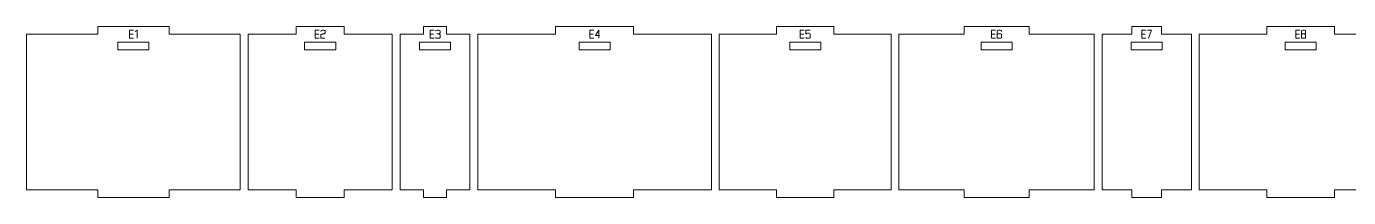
# Model space of a CAD drawing. Header units: centimetres. Extents: x -250 to 250, y -508 to 508.
# Drawn here: x -250 to -199, y 68 to 74.6 of the extents above; entities that cross this region are included whole.
import ezdxf

# ---------------------------------------------------------------- set-up
doc = ezdxf.new("R2010")
doc.units = ezdxf.units.CM
doc.header["$MEASUREMENT"] = 0
doc.layers.add('Capa 1', color=7, linetype='Continuous')

msp = doc.modelspace()

# ---------------------------------------------------------------- linework, layer by layer
at = {"layer": 'Capa 1', "color": 240, "lineweight": 9}
for points, knots in [([(-249.98503, 74.29759), (-249.98503, 74.29759), (-249.98503, 68.29759), (-249.98503, 68.29759), (-249.98503, 68.29759), (-247.23644, 68.29759), (-247.23644, 68.29759), (-247.23644, 68.29759), (-247.23644, 67.99759), (-247.23644, 67.99759), (-247.23644, 67.99759), (-244.48784, 67.99759), (-244.48784, 67.99759), (-244.48784, 67.99759), (-244.48784, 68.29759), (-244.48784, 68.29759), (-244.48784, 68.29759), (-241.73925, 68.29759), (-241.73925, 68.29759), (-241.73925, 68.29759), (-241.73925, 74.29759), (-241.73925, 74.29759), (-241.73925, 74.29759), (-244.48784, 74.29759), (-244.48784, 74.29759), (-244.48784, 74.29759), (-244.48784, 74.59759), (-244.48784, 74.59759), (-244.48784, 74.59759), (-247.23644, 74.59759), (-247.23644, 74.59759), (-247.23644, 74.59759), (-247.23644, 74.29759), (-247.23644, 74.29759), (-247.23644, 74.29759), (-249.98503, 74.29759), (-249.98503, 74.29759)], [0, 0, 0, 0, 0.08333333, 0.08333333, 0.08333333, 0.16666667, 0.16666667, 0.16666667, 0.25, 0.25, 0.25, 0.33333333, 0.33333333, 0.33333333, 0.41666667, 0.41666667, 0.41666667, 0.5, 0.5, 0.5, 0.58333333, 0.58333333, 0.58333333, 0.66666667, 0.66666667, 0.66666667, 0.75, 0.75, 0.75, 0.83333333, 0.83333333, 0.83333333, 0.91666667, 0.91666667, 0.91666667, 1, 1, 1, 1]), ([(-241.43925, 74.29759), (-241.43925, 74.29759), (-241.43925, 68.29759), (-241.43925, 68.29759), (-241.43925, 68.29759), (-239.58528, 68.29759), (-239.58528, 68.29759), (-239.58528, 68.29759), (-239.58528, 67.99759), (-239.58528, 67.99759), (-239.58528, 67.99759), (-237.73131, 67.99759), (-237.73131, 67.99759), (-237.73131, 67.99759), (-237.73131, 68.29759), (-237.73131, 68.29759), (-237.73131, 68.29759), (-235.87734, 68.29759), (-235.87734, 68.29759), (-235.87734, 68.29759), (-235.87734, 74.29759), (-235.87734, 74.29759), (-235.87734, 74.29759), (-237.73131, 74.29759), (-237.73131, 74.29759), (-237.73131, 74.29759), (-237.73131, 74.59759), (-237.73131, 74.59759), (-237.73131, 74.59759), (-239.58528, 74.59759), (-239.58528, 74.59759), (-239.58528, 74.59759), (-239.58528, 74.29759), (-239.58528, 74.29759), (-239.58528, 74.29759), (-241.43925, 74.29759), (-241.43925, 74.29759)], [0, 0, 0, 0, 0.08333333, 0.08333333, 0.08333333, 0.16666667, 0.16666667, 0.16666667, 0.25, 0.25, 0.25, 0.33333333, 0.33333333, 0.33333333, 0.41666667, 0.41666667, 0.41666667, 0.5, 0.5, 0.5, 0.58333333, 0.58333333, 0.58333333, 0.66666667, 0.66666667, 0.66666667, 0.75, 0.75, 0.75, 0.83333333, 0.83333333, 0.83333333, 0.91666667, 0.91666667, 0.91666667, 1, 1, 1, 1]), ([(-235.57734, 74.29759), (-235.57734, 74.29759), (-235.57734, 68.29759), (-235.57734, 68.29759), (-235.57734, 68.29759), (-234.68044, 68.29759), (-234.68044, 68.29759), (-234.68044, 68.29759), (-234.68044, 67.99759), (-234.68044, 67.99759), (-234.68044, 67.99759), (-233.78354, 67.99759), (-233.78354, 67.99759), (-233.78354, 67.99759), (-233.78354, 68.29759), (-233.78354, 68.29759), (-233.78354, 68.29759), (-232.88665, 68.29759), (-232.88665, 68.29759), (-232.88665, 68.29759), (-232.88665, 74.29759), (-232.88665, 74.29759), (-232.88665, 74.29759), (-233.78354, 74.29759), (-233.78354, 74.29759), (-233.78354, 74.29759), (-233.78354, 74.59759), (-233.78354, 74.59759), (-233.78354, 74.59759), (-234.68044, 74.59759), (-234.68044, 74.59759), (-234.68044, 74.59759), (-234.68044, 74.29759), (-234.68044, 74.29759), (-234.68044, 74.29759), (-235.57734, 74.29759), (-235.57734, 74.29759)], [0, 0, 0, 0, 0.08333333, 0.08333333, 0.08333333, 0.16666667, 0.16666667, 0.16666667, 0.25, 0.25, 0.25, 0.33333333, 0.33333333, 0.33333333, 0.41666667, 0.41666667, 0.41666667, 0.5, 0.5, 0.5, 0.58333333, 0.58333333, 0.58333333, 0.66666667, 0.66666667, 0.66666667, 0.75, 0.75, 0.75, 0.83333333, 0.83333333, 0.83333333, 0.91666667, 0.91666667, 0.91666667, 1, 1, 1, 1]), ([(-232.58665, 74.29759), (-232.58665, 74.29759), (-232.58665, 68.29759), (-232.58665, 68.29759), (-232.58665, 68.29759), (-229.58084, 68.29759), (-229.58084, 68.29759), (-229.58084, 68.29759), (-229.58084, 67.99759), (-229.58084, 67.99759), (-229.58084, 67.99759), (-226.57503, 67.99759), (-226.57503, 67.99759), (-226.57503, 67.99759), (-226.57503, 68.29759), (-226.57503, 68.29759), (-226.57503, 68.29759), (-223.56923, 68.29759), (-223.56923, 68.29759), (-223.56923, 68.29759), (-223.56923, 74.29759), (-223.56923, 74.29759), (-223.56923, 74.29759), (-226.57503, 74.29759), (-226.57503, 74.29759), (-226.57503, 74.29759), (-226.57503, 74.59759), (-226.57503, 74.59759), (-226.57503, 74.59759), (-229.58084, 74.59759), (-229.58084, 74.59759), (-229.58084, 74.59759), (-229.58084, 74.29759), (-229.58084, 74.29759), (-229.58084, 74.29759), (-232.58665, 74.29759), (-232.58665, 74.29759)], [0, 0, 0, 0, 0.08333333, 0.08333333, 0.08333333, 0.16666667, 0.16666667, 0.16666667, 0.25, 0.25, 0.25, 0.33333333, 0.33333333, 0.33333333, 0.41666667, 0.41666667, 0.41666667, 0.5, 0.5, 0.5, 0.58333333, 0.58333333, 0.58333333, 0.66666667, 0.66666667, 0.66666667, 0.75, 0.75, 0.75, 0.83333333, 0.83333333, 0.83333333, 0.91666667, 0.91666667, 0.91666667, 1, 1, 1, 1]), ([(-223.26923, 74.29759), (-223.26923, 74.29759), (-223.26923, 68.29759), (-223.26923, 68.29759), (-223.26923, 68.29759), (-221.06069, 68.29759), (-221.06069, 68.29759), (-221.06069, 68.29759), (-221.06069, 67.99759), (-221.06069, 67.99759), (-221.06069, 67.99759), (-218.85215, 67.99759), (-218.85215, 67.99759), (-218.85215, 67.99759), (-218.85215, 68.29759), (-218.85215, 68.29759), (-218.85215, 68.29759), (-216.64361, 68.29759), (-216.64361, 68.29759), (-216.64361, 68.29759), (-216.64361, 74.29759), (-216.64361, 74.29759), (-216.64361, 74.29759), (-218.85215, 74.29759), (-218.85215, 74.29759), (-218.85215, 74.29759), (-218.85215, 74.59759), (-218.85215, 74.59759), (-218.85215, 74.59759), (-221.06069, 74.59759), (-221.06069, 74.59759), (-221.06069, 74.59759), (-221.06069, 74.29759), (-221.06069, 74.29759), (-221.06069, 74.29759), (-223.26923, 74.29759), (-223.26923, 74.29759)], [0, 0, 0, 0, 0.08333333, 0.08333333, 0.08333333, 0.16666667, 0.16666667, 0.16666667, 0.25, 0.25, 0.25, 0.33333333, 0.33333333, 0.33333333, 0.41666667, 0.41666667, 0.41666667, 0.5, 0.5, 0.5, 0.58333333, 0.58333333, 0.58333333, 0.66666667, 0.66666667, 0.66666667, 0.75, 0.75, 0.75, 0.83333333, 0.83333333, 0.83333333, 0.91666667, 0.91666667, 0.91666667, 1, 1, 1, 1]), ([(-216.34361, 74.29759), (-216.34361, 74.29759), (-216.34361, 68.29759), (-216.34361, 68.29759), (-216.34361, 68.29759), (-213.8339, 68.29759), (-213.8339, 68.29759), (-213.8339, 68.29759), (-213.8339, 67.99759), (-213.8339, 67.99759), (-213.8339, 67.99759), (-211.32419, 67.99759), (-211.32419, 67.99759), (-211.32419, 67.99759), (-211.32419, 68.29759), (-211.32419, 68.29759), (-211.32419, 68.29759), (-208.81448, 68.29759), (-208.81448, 68.29759), (-208.81448, 68.29759), (-208.81448, 74.29759), (-208.81448, 74.29759), (-208.81448, 74.29759), (-211.32419, 74.29759), (-211.32419, 74.29759), (-211.32419, 74.29759), (-211.32419, 74.59759), (-211.32419, 74.59759), (-211.32419, 74.59759), (-213.8339, 74.59759), (-213.8339, 74.59759), (-213.8339, 74.59759), (-213.8339, 74.29759), (-213.8339, 74.29759), (-213.8339, 74.29759), (-216.34361, 74.29759), (-216.34361, 74.29759)], [0, 0, 0, 0, 0.08333333, 0.08333333, 0.08333333, 0.16666667, 0.16666667, 0.16666667, 0.25, 0.25, 0.25, 0.33333333, 0.33333333, 0.33333333, 0.41666667, 0.41666667, 0.41666667, 0.5, 0.5, 0.5, 0.58333333, 0.58333333, 0.58333333, 0.66666667, 0.66666667, 0.66666667, 0.75, 0.75, 0.75, 0.83333333, 0.83333333, 0.83333333, 0.91666667, 0.91666667, 0.91666667, 1, 1, 1, 1]), ([(-208.51448, 74.29759), (-208.51448, 74.29759), (-208.51448, 68.29759), (-208.51448, 68.29759), (-208.51448, 68.29759), (-207.366, 68.29759), (-207.366, 68.29759), (-207.366, 68.29759), (-207.366, 67.99759), (-207.366, 67.99759), (-207.366, 67.99759), (-206.21753, 67.99759), (-206.21753, 67.99759), (-206.21753, 67.99759), (-206.21753, 68.29759), (-206.21753, 68.29759), (-206.21753, 68.29759), (-205.06905, 68.29759), (-205.06905, 68.29759), (-205.06905, 68.29759), (-205.06905, 74.29759), (-205.06905, 74.29759), (-205.06905, 74.29759), (-206.21753, 74.29759), (-206.21753, 74.29759), (-206.21753, 74.29759), (-206.21753, 74.59759), (-206.21753, 74.59759), (-206.21753, 74.59759), (-207.366, 74.59759), (-207.366, 74.59759), (-207.366, 74.59759), (-207.366, 74.29759), (-207.366, 74.29759), (-207.366, 74.29759), (-208.51448, 74.29759), (-208.51448, 74.29759)], [0, 0, 0, 0, 0.08333333, 0.08333333, 0.08333333, 0.16666667, 0.16666667, 0.16666667, 0.25, 0.25, 0.25, 0.33333333, 0.33333333, 0.33333333, 0.41666667, 0.41666667, 0.41666667, 0.5, 0.5, 0.5, 0.58333333, 0.58333333, 0.58333333, 0.66666667, 0.66666667, 0.66666667, 0.75, 0.75, 0.75, 0.83333333, 0.83333333, 0.83333333, 0.91666667, 0.91666667, 0.91666667, 1, 1, 1, 1]), ([(-204.76905, 74.29759), (-204.76905, 74.29759), (-204.76905, 68.29759), (-204.76905, 68.29759), (-204.76905, 68.29759), (-202.15936, 68.29759), (-202.15936, 68.29759), (-202.15936, 68.29759), (-202.15936, 67.99759), (-202.15936, 67.99759), (-202.15936, 67.99759), (-199.54968, 67.99759), (-199.54968, 67.99759), (-199.54968, 67.99759), (-199.54968, 68.29759), (-199.54968, 68.29759), (-199.54968, 68.29759), (-196.94, 68.29759), (-196.94, 68.29759), (-196.94, 68.29759), (-196.94, 74.29759), (-196.94, 74.29759), (-196.94, 74.29759), (-199.54968, 74.29759), (-199.54968, 74.29759), (-199.54968, 74.29759), (-199.54968, 74.59759), (-199.54968, 74.59759), (-199.54968, 74.59759), (-202.15936, 74.59759), (-202.15936, 74.59759), (-202.15936, 74.59759), (-202.15936, 74.29759), (-202.15936, 74.29759), (-202.15936, 74.29759), (-204.76905, 74.29759), (-204.76905, 74.29759)], [0, 0, 0, 0, 0.08333333, 0.08333333, 0.08333333, 0.16666667, 0.16666667, 0.16666667, 0.25, 0.25, 0.25, 0.33333333, 0.33333333, 0.33333333, 0.41666667, 0.41666667, 0.41666667, 0.5, 0.5, 0.5, 0.58333333, 0.58333333, 0.58333333, 0.66666667, 0.66666667, 0.66666667, 0.75, 0.75, 0.75, 0.83333333, 0.83333333, 0.83333333, 0.91666667, 0.91666667, 0.91666667, 1, 1, 1, 1]), ([(-246.46214, 73.99729), (-246.46214, 73.99729), (-245.26214, 73.99729), (-245.26214, 73.99729), (-245.26214, 73.99729), (-245.26214, 73.69729), (-245.26214, 73.69729), (-245.26214, 73.69729), (-246.46214, 73.69729), (-246.46214, 73.69729), (-246.46214, 73.69729), (-246.46214, 73.99729), (-246.46214, 73.99729)], [0, 0, 0, 0, 0.25, 0.25, 0.25, 0.5, 0.5, 0.5, 0.75, 0.75, 0.75, 1, 1, 1, 1]), ([(-239.25829, 73.99729), (-239.25829, 73.99729), (-238.05829, 73.99729), (-238.05829, 73.99729), (-238.05829, 73.99729), (-238.05829, 73.69729), (-238.05829, 73.69729), (-238.05829, 73.69729), (-239.25829, 73.69729), (-239.25829, 73.69729), (-239.25829, 73.69729), (-239.25829, 73.99729), (-239.25829, 73.99729)], [0, 0, 0, 0, 0.25, 0.25, 0.25, 0.5, 0.5, 0.5, 0.75, 0.75, 0.75, 1, 1, 1, 1]), ([(-234.83199, 73.99729), (-234.83199, 73.99729), (-233.63199, 73.99729), (-233.63199, 73.99729), (-233.63199, 73.99729), (-233.63199, 73.69729), (-233.63199, 73.69729), (-233.63199, 73.69729), (-234.83199, 73.69729), (-234.83199, 73.69729), (-234.83199, 73.69729), (-234.83199, 73.99729), (-234.83199, 73.99729)], [0, 0, 0, 0, 0.25, 0.25, 0.25, 0.5, 0.5, 0.5, 0.75, 0.75, 0.75, 1, 1, 1, 1]), ([(-228.67794, 73.99729), (-228.67794, 73.99729), (-227.47794, 73.99729), (-227.47794, 73.99729), (-227.47794, 73.99729), (-227.47794, 73.69729), (-227.47794, 73.69729), (-227.47794, 73.69729), (-228.67794, 73.69729), (-228.67794, 73.69729), (-228.67794, 73.69729), (-228.67794, 73.99729), (-228.67794, 73.99729)], [0, 0, 0, 0, 0.25, 0.25, 0.25, 0.5, 0.5, 0.5, 0.75, 0.75, 0.75, 1, 1, 1, 1]), ([(-220.55642, 73.99729), (-220.55642, 73.99729), (-219.35642, 73.99729), (-219.35642, 73.99729), (-219.35642, 73.99729), (-219.35642, 73.69729), (-219.35642, 73.69729), (-219.35642, 73.69729), (-220.55642, 73.69729), (-220.55642, 73.69729), (-220.55642, 73.69729), (-220.55642, 73.99729), (-220.55642, 73.99729)], [0, 0, 0, 0, 0.25, 0.25, 0.25, 0.5, 0.5, 0.5, 0.75, 0.75, 0.75, 1, 1, 1, 1]), ([(-213.17904, 73.99729), (-213.17904, 73.99729), (-211.97904, 73.99729), (-211.97904, 73.99729), (-211.97904, 73.99729), (-211.97904, 73.69729), (-211.97904, 73.69729), (-211.97904, 73.69729), (-213.17904, 73.69729), (-213.17904, 73.69729), (-213.17904, 73.69729), (-213.17904, 73.99729), (-213.17904, 73.99729)], [0, 0, 0, 0, 0.25, 0.25, 0.25, 0.5, 0.5, 0.5, 0.75, 0.75, 0.75, 1, 1, 1, 1]), ([(-207.39176, 73.99729), (-207.39176, 73.99729), (-206.19176, 73.99729), (-206.19176, 73.99729), (-206.19176, 73.99729), (-206.19176, 73.69729), (-206.19176, 73.69729), (-206.19176, 73.69729), (-207.39176, 73.69729), (-207.39176, 73.69729), (-207.39176, 73.69729), (-207.39176, 73.99729), (-207.39176, 73.99729)], [0, 0, 0, 0, 0.25, 0.25, 0.25, 0.5, 0.5, 0.5, 0.75, 0.75, 0.75, 1, 1, 1, 1]), ([(-201.45452, 73.99729), (-201.45452, 73.99729), (-200.25452, 73.99729), (-200.25452, 73.99729), (-200.25452, 73.99729), (-200.25452, 73.69729), (-200.25452, 73.69729), (-200.25452, 73.69729), (-201.45452, 73.69729), (-201.45452, 73.69729), (-201.45452, 73.69729), (-201.45452, 73.99729), (-201.45452, 73.99729)], [0, 0, 0, 0, 0.25, 0.25, 0.25, 0.5, 0.5, 0.5, 0.75, 0.75, 0.75, 1, 1, 1, 1])]:
    msp.add_open_spline(points, degree=3, knots=knots, dxfattribs=at)
at = {"layer": 'Capa 1', "color": 114, "lineweight": 9}
for points, knots in [([(-246.01027, 74.14039), (-246.01027, 74.14039), (-246.01027, 74.45683), (-246.01027, 74.45683), (-246.01027, 74.45683), (-245.85388, 74.45683), (-245.85388, 74.45683), (-245.85388, 74.45683), (-246.01027, 74.45683), (-246.01027, 74.45683), (-246.01027, 74.45683), (-246.01027, 74.3032), (-246.01027, 74.3032), (-246.01027, 74.3032), (-245.8759, 74.3032), (-245.8759, 74.3032), (-245.8759, 74.3032), (-246.01027, 74.3032), (-246.01027, 74.3032), (-246.01027, 74.3032), (-246.01027, 74.14039), (-246.01027, 74.14039), (-246.01027, 74.14039), (-245.85388, 74.14039), (-245.85388, 74.14039), (-245.85388, 74.14039), (-246.01027, 74.14039), (-246.01027, 74.14039)], [0, 0, 0, 0, 0.11111111, 0.11111111, 0.11111111, 0.22222222, 0.22222222, 0.22222222, 0.33333333, 0.33333333, 0.33333333, 0.44444444, 0.44444444, 0.44444444, 0.55555556, 0.55555556, 0.55555556, 0.66666667, 0.66666667, 0.66666667, 0.77777778, 0.77777778, 0.77777778, 0.88888889, 0.88888889, 0.88888889, 1, 1, 1, 1]), ([(-245.71401, 74.45729), (-245.71401, 74.45729), (-245.79014, 74.40455), (-245.79014, 74.40455), (-245.79014, 74.40455), (-245.71401, 74.45729), (-245.71401, 74.45729), (-245.71401, 74.45729), (-245.71401, 74.14039), (-245.71401, 74.14039), (-245.71401, 74.14039), (-245.71401, 74.45729), (-245.71401, 74.45729)], [0, 0, 0, 0, 0.25, 0.25, 0.25, 0.5, 0.5, 0.5, 0.75, 0.75, 0.75, 1, 1, 1, 1]), ([(-238.85091, 74.14039), (-238.85091, 74.14039), (-238.85091, 74.45683), (-238.85091, 74.45683), (-238.85091, 74.45683), (-238.69452, 74.45683), (-238.69452, 74.45683), (-238.69452, 74.45683), (-238.85091, 74.45683), (-238.85091, 74.45683), (-238.85091, 74.45683), (-238.85091, 74.3032), (-238.85091, 74.3032), (-238.85091, 74.3032), (-238.71654, 74.3032), (-238.71654, 74.3032), (-238.71654, 74.3032), (-238.85091, 74.3032), (-238.85091, 74.3032), (-238.85091, 74.3032), (-238.85091, 74.14039), (-238.85091, 74.14039), (-238.85091, 74.14039), (-238.69452, 74.14039), (-238.69452, 74.14039), (-238.69452, 74.14039), (-238.85091, 74.14039), (-238.85091, 74.14039)], [0, 0, 0, 0, 0.11111111, 0.11111111, 0.11111111, 0.22222222, 0.22222222, 0.22222222, 0.33333333, 0.33333333, 0.33333333, 0.44444444, 0.44444444, 0.44444444, 0.55555556, 0.55555556, 0.55555556, 0.66666667, 0.66666667, 0.66666667, 0.77777778, 0.77777778, 0.77777778, 0.88888889, 0.88888889, 0.88888889, 1, 1, 1, 1]), ([(-238.63124, 74.14039), (-238.63124, 74.14039), (-238.63124, 74.27293), (-238.63124, 74.27293), (-238.63032, 74.28485), (-238.61947, 74.29402), (-238.59868, 74.30044), (-238.59012, 74.30106), (-238.58194, 74.30205), (-238.57414, 74.30343), (-238.56635, 74.3048), (-238.55847, 74.30625), (-238.55052, 74.30778), (-238.53585, 74.31023), (-238.52461, 74.31222), (-238.51682, 74.31374), (-238.50902, 74.31527), (-238.50145, 74.31726), (-238.49411, 74.31971), (-238.47516, 74.32674), (-238.46568, 74.33576), (-238.46568, 74.34676), (-238.46568, 74.34676), (-238.46568, 74.42152), (-238.46568, 74.42152), (-238.46568, 74.4313), (-238.47355, 74.43963), (-238.4893, 74.44651), (-238.50504, 74.45339), (-238.52469, 74.45683), (-238.54823, 74.45683), (-238.57177, 74.45683), (-238.59142, 74.45339), (-238.60716, 74.44651), (-238.62291, 74.43963), (-238.63078, 74.4313), (-238.63078, 74.42152), (-238.63078, 74.42152), (-238.63078, 74.39905), (-238.63078, 74.39905), (-238.63078, 74.39905), (-238.63078, 74.42152), (-238.63078, 74.42152), (-238.63078, 74.4313), (-238.62291, 74.43963), (-238.60716, 74.44651), (-238.59142, 74.45339), (-238.57177, 74.45683), (-238.54823, 74.45683), (-238.52469, 74.45683), (-238.50504, 74.45339), (-238.4893, 74.44651), (-238.47355, 74.43963), (-238.46568, 74.4313), (-238.46568, 74.42152), (-238.46568, 74.42152), (-238.46568, 74.34676), (-238.46568, 74.34676), (-238.46568, 74.33576), (-238.47516, 74.32674), (-238.49411, 74.31971), (-238.50145, 74.31726), (-238.50902, 74.31527), (-238.51682, 74.31374), (-238.52461, 74.31222), (-238.53585, 74.31023), (-238.55052, 74.30778), (-238.55847, 74.30625), (-238.56635, 74.3048), (-238.57414, 74.30343), (-238.58194, 74.30205), (-238.59012, 74.30106), (-238.59868, 74.30044), (-238.61947, 74.29402), (-238.63032, 74.28485), (-238.63124, 74.27293), (-238.63124, 74.27293), (-238.63124, 74.14039), (-238.63124, 74.14039), (-238.63124, 74.14039), (-238.47439, 74.14039), (-238.47439, 74.14039), (-238.47439, 74.14039), (-238.63124, 74.14039), (-238.63124, 74.14039)], [0, 0, 0, 0, 0.03571429, 0.03571429, 0.03571429, 0.07142857, 0.07142857, 0.07142857, 0.10714286, 0.10714286, 0.10714286, 0.14285714, 0.14285714, 0.14285714, 0.17857143, 0.17857143, 0.17857143, 0.21428571, 0.21428571, 0.21428571, 0.25, 0.25, 0.25, 0.28571429, 0.28571429, 0.28571429, 0.32142857, 0.32142857, 0.32142857, 0.35714286, 0.35714286, 0.35714286, 0.39285714, 0.39285714, 0.39285714, 0.42857143, 0.42857143, 0.42857143, 0.46428571, 0.46428571, 0.46428571, 0.5, 0.5, 0.5, 0.53571429, 0.53571429, 0.53571429, 0.57142857, 0.57142857, 0.57142857, 0.60714286, 0.60714286, 0.60714286, 0.64285714, 0.64285714, 0.64285714, 0.67857143, 0.67857143, 0.67857143, 0.71428571, 0.71428571, 0.71428571, 0.75, 0.75, 0.75, 0.78571429, 0.78571429, 0.78571429, 0.82142857, 0.82142857, 0.82142857, 0.85714286, 0.85714286, 0.85714286, 0.89285714, 0.89285714, 0.89285714, 0.92857143, 0.92857143, 0.92857143, 0.96428571, 0.96428571, 0.96428571, 1, 1, 1, 1]), ([(-234.42461, 74.14039), (-234.42461, 74.14039), (-234.42461, 74.45683), (-234.42461, 74.45683), (-234.42461, 74.45683), (-234.26822, 74.45683), (-234.26822, 74.45683), (-234.26822, 74.45683), (-234.42461, 74.45683), (-234.42461, 74.45683), (-234.42461, 74.45683), (-234.42461, 74.3032), (-234.42461, 74.3032), (-234.42461, 74.3032), (-234.29024, 74.3032), (-234.29024, 74.3032), (-234.29024, 74.3032), (-234.42461, 74.3032), (-234.42461, 74.3032), (-234.42461, 74.3032), (-234.42461, 74.14039), (-234.42461, 74.14039), (-234.42461, 74.14039), (-234.26822, 74.14039), (-234.26822, 74.14039), (-234.26822, 74.14039), (-234.42461, 74.14039), (-234.42461, 74.14039)], [0, 0, 0, 0, 0.11111111, 0.11111111, 0.11111111, 0.22222222, 0.22222222, 0.22222222, 0.33333333, 0.33333333, 0.33333333, 0.44444444, 0.44444444, 0.44444444, 0.55555556, 0.55555556, 0.55555556, 0.66666667, 0.66666667, 0.66666667, 0.77777778, 0.77777778, 0.77777778, 0.88888889, 0.88888889, 0.88888889, 1, 1, 1, 1]), ([(-234.12193, 74.14039), (-234.14547, 74.14039), (-234.16512, 74.14383), (-234.18086, 74.15071), (-234.19661, 74.15759), (-234.20448, 74.16592), (-234.20448, 74.1757), (-234.20448, 74.16592), (-234.19661, 74.15759), (-234.18086, 74.15071), (-234.16512, 74.14383), (-234.14547, 74.14039), (-234.12193, 74.14039), (-234.09839, 74.14039), (-234.07874, 74.14383), (-234.063, 74.15071), (-234.04725, 74.15759), (-234.03938, 74.16592), (-234.03938, 74.1757), (-234.03938, 74.1757), (-234.03938, 74.27889), (-234.03938, 74.27889), (-234.03938, 74.28715), (-234.04504, 74.29433), (-234.05635, 74.30044), (-234.06766, 74.30656), (-234.10083, 74.31069), (-234.15587, 74.31283), (-234.10114, 74.31619), (-234.06827, 74.32017), (-234.05727, 74.32475), (-234.04626, 74.32934), (-234.0403, 74.33683), (-234.03938, 74.34722), (-234.03938, 74.34722), (-234.03938, 74.42152), (-234.03938, 74.42152), (-234.03938, 74.4313), (-234.04725, 74.43963), (-234.063, 74.44651), (-234.07874, 74.45339), (-234.09839, 74.45683), (-234.12193, 74.45683), (-234.14547, 74.45683), (-234.16512, 74.45339), (-234.18086, 74.44651), (-234.19661, 74.43963), (-234.20448, 74.4313), (-234.20448, 74.42152), (-234.20448, 74.4313), (-234.19661, 74.43963), (-234.18086, 74.44651), (-234.16512, 74.45339), (-234.14547, 74.45683), (-234.12193, 74.45683), (-234.09839, 74.45683), (-234.07874, 74.45339), (-234.063, 74.44651), (-234.04725, 74.43963), (-234.03938, 74.4313), (-234.03938, 74.42152), (-234.03938, 74.42152), (-234.03938, 74.34722), (-234.03938, 74.34722), (-234.0403, 74.33683), (-234.04626, 74.32934), (-234.05727, 74.32475), (-234.06827, 74.32017), (-234.10114, 74.31619), (-234.15587, 74.31283), (-234.10083, 74.31069), (-234.06766, 74.30656), (-234.05635, 74.30044), (-234.04504, 74.29433), (-234.03938, 74.28715), (-234.03938, 74.27889), (-234.03938, 74.27889), (-234.03938, 74.1757), (-234.03938, 74.1757), (-234.03938, 74.16592), (-234.04725, 74.15759), (-234.063, 74.15071), (-234.07874, 74.14383), (-234.09839, 74.14039), (-234.12193, 74.14039)], [0, 0, 0, 0, 0.03571429, 0.03571429, 0.03571429, 0.07142857, 0.07142857, 0.07142857, 0.10714286, 0.10714286, 0.10714286, 0.14285714, 0.14285714, 0.14285714, 0.17857143, 0.17857143, 0.17857143, 0.21428571, 0.21428571, 0.21428571, 0.25, 0.25, 0.25, 0.28571429, 0.28571429, 0.28571429, 0.32142857, 0.32142857, 0.32142857, 0.35714286, 0.35714286, 0.35714286, 0.39285714, 0.39285714, 0.39285714, 0.42857143, 0.42857143, 0.42857143, 0.46428571, 0.46428571, 0.46428571, 0.5, 0.5, 0.5, 0.53571429, 0.53571429, 0.53571429, 0.57142857, 0.57142857, 0.57142857, 0.60714286, 0.60714286, 0.60714286, 0.64285714, 0.64285714, 0.64285714, 0.67857143, 0.67857143, 0.67857143, 0.71428571, 0.71428571, 0.71428571, 0.75, 0.75, 0.75, 0.78571429, 0.78571429, 0.78571429, 0.82142857, 0.82142857, 0.82142857, 0.85714286, 0.85714286, 0.85714286, 0.89285714, 0.89285714, 0.89285714, 0.92857143, 0.92857143, 0.92857143, 0.96428571, 0.96428571, 0.96428571, 1, 1, 1, 1]), ([(-228.26781, 74.14039), (-228.26781, 74.14039), (-228.26781, 74.45683), (-228.26781, 74.45683), (-228.26781, 74.45683), (-228.11142, 74.45683), (-228.11142, 74.45683), (-228.11142, 74.45683), (-228.26781, 74.45683), (-228.26781, 74.45683), (-228.26781, 74.45683), (-228.26781, 74.3032), (-228.26781, 74.3032), (-228.26781, 74.3032), (-228.13344, 74.3032), (-228.13344, 74.3032), (-228.13344, 74.3032), (-228.26781, 74.3032), (-228.26781, 74.3032), (-228.26781, 74.3032), (-228.26781, 74.14039), (-228.26781, 74.14039), (-228.26781, 74.14039), (-228.11142, 74.14039), (-228.11142, 74.14039), (-228.11142, 74.14039), (-228.26781, 74.14039), (-228.26781, 74.14039)], [0, 0, 0, 0, 0.11111111, 0.11111111, 0.11111111, 0.22222222, 0.22222222, 0.22222222, 0.33333333, 0.33333333, 0.33333333, 0.44444444, 0.44444444, 0.44444444, 0.55555556, 0.55555556, 0.55555556, 0.66666667, 0.66666667, 0.66666667, 0.77777778, 0.77777778, 0.77777778, 0.88888889, 0.88888889, 0.88888889, 1, 1, 1, 1]), ([(-227.91789, 74.24495), (-227.91789, 74.24495), (-227.91789, 74.45729), (-227.91789, 74.45729), (-227.91789, 74.45729), (-228.04768, 74.24495), (-228.04768, 74.24495), (-228.04768, 74.24495), (-227.91789, 74.24495), (-227.91789, 74.24495)], [0, 0, 0, 0, 0.33333333, 0.33333333, 0.33333333, 0.66666667, 0.66666667, 0.66666667, 1, 1, 1, 1]), ([(-227.91789, 74.24495), (-227.91789, 74.24495), (-227.91789, 74.14039), (-227.91789, 74.14039), (-227.91789, 74.14039), (-227.91789, 74.24495), (-227.91789, 74.24495), (-227.91789, 74.24495), (-228.04768, 74.24495), (-228.04768, 74.24495), (-228.04768, 74.24495), (-227.91789, 74.45729), (-227.91789, 74.45729), (-227.91789, 74.45729), (-227.91789, 74.24495), (-227.91789, 74.24495), (-227.91789, 74.24495), (-227.88808, 74.24495), (-227.88808, 74.24495), (-227.88808, 74.24495), (-227.91789, 74.24495), (-227.91789, 74.24495)], [0, 0, 0, 0, 0.14285714, 0.14285714, 0.14285714, 0.28571429, 0.28571429, 0.28571429, 0.42857143, 0.42857143, 0.42857143, 0.57142857, 0.57142857, 0.57142857, 0.71428571, 0.71428571, 0.71428571, 0.85714286, 0.85714286, 0.85714286, 1, 1, 1, 1]), ([(-220.14904, 74.14039), (-220.14904, 74.14039), (-220.14904, 74.45683), (-220.14904, 74.45683), (-220.14904, 74.45683), (-219.99265, 74.45683), (-219.99265, 74.45683), (-219.99265, 74.45683), (-220.14904, 74.45683), (-220.14904, 74.45683), (-220.14904, 74.45683), (-220.14904, 74.3032), (-220.14904, 74.3032), (-220.14904, 74.3032), (-220.01467, 74.3032), (-220.01467, 74.3032), (-220.01467, 74.3032), (-220.14904, 74.3032), (-220.14904, 74.3032), (-220.14904, 74.3032), (-220.14904, 74.14039), (-220.14904, 74.14039), (-220.14904, 74.14039), (-219.99265, 74.14039), (-219.99265, 74.14039), (-219.99265, 74.14039), (-220.14904, 74.14039), (-220.14904, 74.14039)], [0, 0, 0, 0, 0.11111111, 0.11111111, 0.11111111, 0.22222222, 0.22222222, 0.22222222, 0.33333333, 0.33333333, 0.33333333, 0.44444444, 0.44444444, 0.44444444, 0.55555556, 0.55555556, 0.55555556, 0.66666667, 0.66666667, 0.66666667, 0.77777778, 0.77777778, 0.77777778, 0.88888889, 0.88888889, 0.88888889, 1, 1, 1, 1]), ([(-219.84636, 74.14039), (-219.8699, 74.14039), (-219.88955, 74.14383), (-219.90529, 74.15071), (-219.92104, 74.15759), (-219.92891, 74.16592), (-219.92891, 74.1757), (-219.92891, 74.16592), (-219.92104, 74.15759), (-219.90529, 74.15071), (-219.88955, 74.14383), (-219.8699, 74.14039), (-219.84636, 74.14039), (-219.82282, 74.14039), (-219.80317, 74.14383), (-219.78743, 74.15071), (-219.77168, 74.15759), (-219.76381, 74.16592), (-219.76381, 74.1757), (-219.76381, 74.1757), (-219.76381, 74.30136), (-219.76381, 74.30136), (-219.76381, 74.31115), (-219.77168, 74.31948), (-219.78743, 74.32636), (-219.80317, 74.33324), (-219.82282, 74.33668), (-219.84636, 74.33668), (-219.86776, 74.33484), (-219.88427, 74.33239), (-219.89589, 74.32934), (-219.90751, 74.32628), (-219.91851, 74.31695), (-219.92891, 74.30136), (-219.92891, 74.30136), (-219.92891, 74.45683), (-219.92891, 74.45683), (-219.92891, 74.45683), (-219.76931, 74.45683), (-219.76931, 74.45683), (-219.76931, 74.45683), (-219.92891, 74.45683), (-219.92891, 74.45683), (-219.92891, 74.45683), (-219.92891, 74.30136), (-219.92891, 74.30136), (-219.91851, 74.31695), (-219.90751, 74.32628), (-219.89589, 74.32934), (-219.88427, 74.33239), (-219.86776, 74.33484), (-219.84636, 74.33668), (-219.82282, 74.33668), (-219.80317, 74.33324), (-219.78743, 74.32636), (-219.77168, 74.31948), (-219.76381, 74.31115), (-219.76381, 74.30136), (-219.76381, 74.30136), (-219.76381, 74.1757), (-219.76381, 74.1757), (-219.76381, 74.16592), (-219.77168, 74.15759), (-219.78743, 74.15071), (-219.80317, 74.14383), (-219.82282, 74.14039), (-219.84636, 74.14039)], [0, 0, 0, 0, 0.04545455, 0.04545455, 0.04545455, 0.09090909, 0.09090909, 0.09090909, 0.13636364, 0.13636364, 0.13636364, 0.18181818, 0.18181818, 0.18181818, 0.22727273, 0.22727273, 0.22727273, 0.27272727, 0.27272727, 0.27272727, 0.31818182, 0.31818182, 0.31818182, 0.36363636, 0.36363636, 0.36363636, 0.40909091, 0.40909091, 0.40909091, 0.45454545, 0.45454545, 0.45454545, 0.5, 0.5, 0.5, 0.54545455, 0.54545455, 0.54545455, 0.59090909, 0.59090909, 0.59090909, 0.63636364, 0.63636364, 0.63636364, 0.68181818, 0.68181818, 0.68181818, 0.72727273, 0.72727273, 0.72727273, 0.77272727, 0.77272727, 0.77272727, 0.81818182, 0.81818182, 0.81818182, 0.86363636, 0.86363636, 0.86363636, 0.90909091, 0.90909091, 0.90909091, 0.95454545, 0.95454545, 0.95454545, 1, 1, 1, 1]), ([(-212.77166, 74.14039), (-212.77166, 74.14039), (-212.77166, 74.45683), (-212.77166, 74.45683), (-212.77166, 74.45683), (-212.61527, 74.45683), (-212.61527, 74.45683), (-212.61527, 74.45683), (-212.77166, 74.45683), (-212.77166, 74.45683), (-212.77166, 74.45683), (-212.77166, 74.3032), (-212.77166, 74.3032), (-212.77166, 74.3032), (-212.63729, 74.3032), (-212.63729, 74.3032), (-212.63729, 74.3032), (-212.77166, 74.3032), (-212.77166, 74.3032), (-212.77166, 74.3032), (-212.77166, 74.14039), (-212.77166, 74.14039), (-212.77166, 74.14039), (-212.61527, 74.14039), (-212.61527, 74.14039), (-212.61527, 74.14039), (-212.77166, 74.14039), (-212.77166, 74.14039)], [0, 0, 0, 0, 0.11111111, 0.11111111, 0.11111111, 0.22222222, 0.22222222, 0.22222222, 0.33333333, 0.33333333, 0.33333333, 0.44444444, 0.44444444, 0.44444444, 0.55555556, 0.55555556, 0.55555556, 0.66666667, 0.66666667, 0.66666667, 0.77777778, 0.77777778, 0.77777778, 0.88888889, 0.88888889, 0.88888889, 1, 1, 1, 1]), ([(-212.46898, 74.14039), (-212.49252, 74.14039), (-212.51217, 74.14383), (-212.52791, 74.15071), (-212.54366, 74.15759), (-212.55153, 74.16592), (-212.55153, 74.1757), (-212.55153, 74.1757), (-212.55153, 74.28256), (-212.55153, 74.28256), (-212.55153, 74.28256), (-212.55153, 74.42152), (-212.55153, 74.42152), (-212.55153, 74.4313), (-212.54366, 74.43963), (-212.52791, 74.44651), (-212.51217, 74.45339), (-212.49252, 74.45683), (-212.46898, 74.45683), (-212.44544, 74.45683), (-212.42579, 74.45339), (-212.41005, 74.44651), (-212.3943, 74.43963), (-212.38643, 74.4313), (-212.38643, 74.42152), (-212.38643, 74.42152), (-212.38643, 74.39584), (-212.38643, 74.39584), (-212.38643, 74.39584), (-212.38643, 74.42152), (-212.38643, 74.42152), (-212.38643, 74.4313), (-212.3943, 74.43963), (-212.41005, 74.44651), (-212.42579, 74.45339), (-212.44544, 74.45683), (-212.46898, 74.45683), (-212.49252, 74.45683), (-212.51217, 74.45339), (-212.52791, 74.44651), (-212.54366, 74.43963), (-212.55153, 74.4313), (-212.55153, 74.42152), (-212.55153, 74.42152), (-212.55153, 74.28256), (-212.55153, 74.28256), (-212.55153, 74.29173), (-212.54198, 74.29991), (-212.52287, 74.30709), (-212.50376, 74.31428), (-212.4858, 74.31787), (-212.46898, 74.31787), (-212.44544, 74.31787), (-212.42579, 74.31443), (-212.41005, 74.30755), (-212.3943, 74.30067), (-212.38643, 74.29234), (-212.38643, 74.28256), (-212.38643, 74.28256), (-212.38643, 74.1757), (-212.38643, 74.1757), (-212.38643, 74.16592), (-212.3943, 74.15759), (-212.41005, 74.15071), (-212.42579, 74.14383), (-212.44544, 74.14039), (-212.46898, 74.14039)], [0, 0, 0, 0, 0.04545455, 0.04545455, 0.04545455, 0.09090909, 0.09090909, 0.09090909, 0.13636364, 0.13636364, 0.13636364, 0.18181818, 0.18181818, 0.18181818, 0.22727273, 0.22727273, 0.22727273, 0.27272727, 0.27272727, 0.27272727, 0.31818182, 0.31818182, 0.31818182, 0.36363636, 0.36363636, 0.36363636, 0.40909091, 0.40909091, 0.40909091, 0.45454545, 0.45454545, 0.45454545, 0.5, 0.5, 0.5, 0.54545455, 0.54545455, 0.54545455, 0.59090909, 0.59090909, 0.59090909, 0.63636364, 0.63636364, 0.63636364, 0.68181818, 0.68181818, 0.68181818, 0.72727273, 0.72727273, 0.72727273, 0.77272727, 0.77272727, 0.77272727, 0.81818182, 0.81818182, 0.81818182, 0.86363636, 0.86363636, 0.86363636, 0.90909091, 0.90909091, 0.90909091, 0.95454545, 0.95454545, 0.95454545, 1, 1, 1, 1]), ([(-206.98163, 74.14039), (-206.98163, 74.14039), (-206.98163, 74.45683), (-206.98163, 74.45683), (-206.98163, 74.45683), (-206.82524, 74.45683), (-206.82524, 74.45683), (-206.82524, 74.45683), (-206.98163, 74.45683), (-206.98163, 74.45683), (-206.98163, 74.45683), (-206.98163, 74.3032), (-206.98163, 74.3032), (-206.98163, 74.3032), (-206.84726, 74.3032), (-206.84726, 74.3032), (-206.84726, 74.3032), (-206.98163, 74.3032), (-206.98163, 74.3032), (-206.98163, 74.3032), (-206.98163, 74.14039), (-206.98163, 74.14039), (-206.98163, 74.14039), (-206.82524, 74.14039), (-206.82524, 74.14039), (-206.82524, 74.14039), (-206.98163, 74.14039), (-206.98163, 74.14039)], [0, 0, 0, 0, 0.11111111, 0.11111111, 0.11111111, 0.22222222, 0.22222222, 0.22222222, 0.33333333, 0.33333333, 0.33333333, 0.44444444, 0.44444444, 0.44444444, 0.55555556, 0.55555556, 0.55555556, 0.66666667, 0.66666667, 0.66666667, 0.77777778, 0.77777778, 0.77777778, 0.88888889, 0.88888889, 0.88888889, 1, 1, 1, 1]), ([(-206.72298, 74.14039), (-206.72298, 74.14039), (-206.6019, 74.45683), (-206.6019, 74.45683), (-206.6019, 74.45683), (-206.7615, 74.45683), (-206.7615, 74.45683), (-206.7615, 74.45683), (-206.6019, 74.45683), (-206.6019, 74.45683), (-206.6019, 74.45683), (-206.72298, 74.14039), (-206.72298, 74.14039)], [0, 0, 0, 0, 0.25, 0.25, 0.25, 0.5, 0.5, 0.5, 0.75, 0.75, 0.75, 1, 1, 1, 1]), ([(-201.04714, 74.14039), (-201.04714, 74.14039), (-201.04714, 74.45683), (-201.04714, 74.45683), (-201.04714, 74.45683), (-200.89075, 74.45683), (-200.89075, 74.45683), (-200.89075, 74.45683), (-201.04714, 74.45683), (-201.04714, 74.45683), (-201.04714, 74.45683), (-201.04714, 74.3032), (-201.04714, 74.3032), (-201.04714, 74.3032), (-200.91277, 74.3032), (-200.91277, 74.3032), (-200.91277, 74.3032), (-201.04714, 74.3032), (-201.04714, 74.3032), (-201.04714, 74.3032), (-201.04714, 74.14039), (-201.04714, 74.14039), (-201.04714, 74.14039), (-200.89075, 74.14039), (-200.89075, 74.14039), (-200.89075, 74.14039), (-201.04714, 74.14039), (-201.04714, 74.14039)], [0, 0, 0, 0, 0.11111111, 0.11111111, 0.11111111, 0.22222222, 0.22222222, 0.22222222, 0.33333333, 0.33333333, 0.33333333, 0.44444444, 0.44444444, 0.44444444, 0.55555556, 0.55555556, 0.55555556, 0.66666667, 0.66666667, 0.66666667, 0.77777778, 0.77777778, 0.77777778, 0.88888889, 0.88888889, 0.88888889, 1, 1, 1, 1]), ([(-200.82701, 74.34722), (-200.82701, 74.33927), (-200.82135, 74.33209), (-200.81004, 74.32567), (-200.79873, 74.31925), (-200.77687, 74.31497), (-200.74446, 74.31283), (-200.71205, 74.31497), (-200.69019, 74.31925), (-200.67888, 74.32567), (-200.66757, 74.33209), (-200.66191, 74.33927), (-200.66191, 74.34722), (-200.66191, 74.34722), (-200.66191, 74.42152), (-200.66191, 74.42152), (-200.66191, 74.4313), (-200.66978, 74.43963), (-200.68553, 74.44651), (-200.70127, 74.45339), (-200.72092, 74.45683), (-200.74446, 74.45683), (-200.768, 74.45683), (-200.78765, 74.45339), (-200.80339, 74.44651), (-200.81914, 74.43963), (-200.82701, 74.4313), (-200.82701, 74.42152), (-200.82701, 74.42152), (-200.82701, 74.34722), (-200.82701, 74.34722)], [0, 0, 0, 0, 0.1, 0.1, 0.1, 0.2, 0.2, 0.2, 0.3, 0.3, 0.3, 0.4, 0.4, 0.4, 0.5, 0.5, 0.5, 0.6, 0.6, 0.6, 0.7, 0.7, 0.7, 0.8, 0.8, 0.8, 0.9, 0.9, 0.9, 1, 1, 1, 1]), ([(-200.74446, 74.14039), (-200.768, 74.14039), (-200.78765, 74.14383), (-200.80339, 74.15071), (-200.81914, 74.15759), (-200.82701, 74.16592), (-200.82701, 74.1757), (-200.82701, 74.1757), (-200.82701, 74.27889), (-200.82701, 74.27889), (-200.82701, 74.28715), (-200.82135, 74.29433), (-200.81004, 74.30044), (-200.79873, 74.30656), (-200.77687, 74.31069), (-200.74446, 74.31283), (-200.77687, 74.31497), (-200.79873, 74.31925), (-200.81004, 74.32567), (-200.82135, 74.33209), (-200.82701, 74.33927), (-200.82701, 74.34722), (-200.82701, 74.34722), (-200.82701, 74.42152), (-200.82701, 74.42152), (-200.82701, 74.4313), (-200.81914, 74.43963), (-200.80339, 74.44651), (-200.78765, 74.45339), (-200.768, 74.45683), (-200.74446, 74.45683), (-200.72092, 74.45683), (-200.70127, 74.45339), (-200.68553, 74.44651), (-200.66978, 74.43963), (-200.66191, 74.4313), (-200.66191, 74.42152), (-200.66191, 74.42152), (-200.66191, 74.34722), (-200.66191, 74.34722), (-200.66191, 74.33927), (-200.66757, 74.33209), (-200.67888, 74.32567), (-200.69019, 74.31925), (-200.71205, 74.31497), (-200.74446, 74.31283), (-200.71205, 74.31069), (-200.69019, 74.30656), (-200.67888, 74.30044), (-200.66757, 74.29433), (-200.66191, 74.28715), (-200.66191, 74.27889), (-200.66191, 74.27889), (-200.66191, 74.1757), (-200.66191, 74.1757), (-200.66191, 74.16592), (-200.66978, 74.15759), (-200.68553, 74.15071), (-200.70127, 74.14383), (-200.72092, 74.14039), (-200.74446, 74.14039)], [0, 0, 0, 0, 0.05, 0.05, 0.05, 0.1, 0.1, 0.1, 0.15, 0.15, 0.15, 0.2, 0.2, 0.2, 0.25, 0.25, 0.25, 0.3, 0.3, 0.3, 0.35, 0.35, 0.35, 0.4, 0.4, 0.4, 0.45, 0.45, 0.45, 0.5, 0.5, 0.5, 0.55, 0.55, 0.55, 0.6, 0.6, 0.6, 0.65, 0.65, 0.65, 0.7, 0.7, 0.7, 0.75, 0.75, 0.75, 0.8, 0.8, 0.8, 0.85, 0.85, 0.85, 0.9, 0.9, 0.9, 0.95, 0.95, 0.95, 1, 1, 1, 1]), ([(-212.55153, 74.1757), (-212.55153, 74.16592), (-212.54366, 74.15759), (-212.52791, 74.15071), (-212.51217, 74.14383), (-212.49252, 74.14039), (-212.46898, 74.14039), (-212.44544, 74.14039), (-212.42579, 74.14383), (-212.41005, 74.15071), (-212.3943, 74.15759), (-212.38643, 74.16592), (-212.38643, 74.1757), (-212.38643, 74.1757), (-212.38643, 74.28256), (-212.38643, 74.28256), (-212.38643, 74.29234), (-212.3943, 74.30067), (-212.41005, 74.30755), (-212.42579, 74.31443), (-212.44544, 74.31787), (-212.46898, 74.31787), (-212.4858, 74.31787), (-212.50376, 74.31428), (-212.52287, 74.30709), (-212.54198, 74.29991), (-212.55153, 74.29173), (-212.55153, 74.28256), (-212.55153, 74.28256), (-212.55153, 74.1757), (-212.55153, 74.1757)], [0, 0, 0, 0, 0.1, 0.1, 0.1, 0.2, 0.2, 0.2, 0.3, 0.3, 0.3, 0.4, 0.4, 0.4, 0.5, 0.5, 0.5, 0.6, 0.6, 0.6, 0.7, 0.7, 0.7, 0.8, 0.8, 0.8, 0.9, 0.9, 0.9, 1, 1, 1, 1]), ([(-200.82701, 74.1757), (-200.82701, 74.16592), (-200.81914, 74.15759), (-200.80339, 74.15071), (-200.78765, 74.14383), (-200.768, 74.14039), (-200.74446, 74.14039), (-200.72092, 74.14039), (-200.70127, 74.14383), (-200.68553, 74.15071), (-200.66978, 74.15759), (-200.66191, 74.16592), (-200.66191, 74.1757), (-200.66191, 74.1757), (-200.66191, 74.27889), (-200.66191, 74.27889), (-200.66191, 74.28715), (-200.66757, 74.29433), (-200.67888, 74.30044), (-200.69019, 74.30656), (-200.71205, 74.31069), (-200.74446, 74.31283), (-200.77687, 74.31069), (-200.79873, 74.30656), (-200.81004, 74.30044), (-200.82135, 74.29433), (-200.82701, 74.28715), (-200.82701, 74.27889), (-200.82701, 74.27889), (-200.82701, 74.1757), (-200.82701, 74.1757)], [0, 0, 0, 0, 0.1, 0.1, 0.1, 0.2, 0.2, 0.2, 0.3, 0.3, 0.3, 0.4, 0.4, 0.4, 0.5, 0.5, 0.5, 0.6, 0.6, 0.6, 0.7, 0.7, 0.7, 0.8, 0.8, 0.8, 0.9, 0.9, 0.9, 1, 1, 1, 1])]:
    msp.add_open_spline(points, degree=3, knots=knots, dxfattribs=at)

doc.saveas('drawing.dxf')
